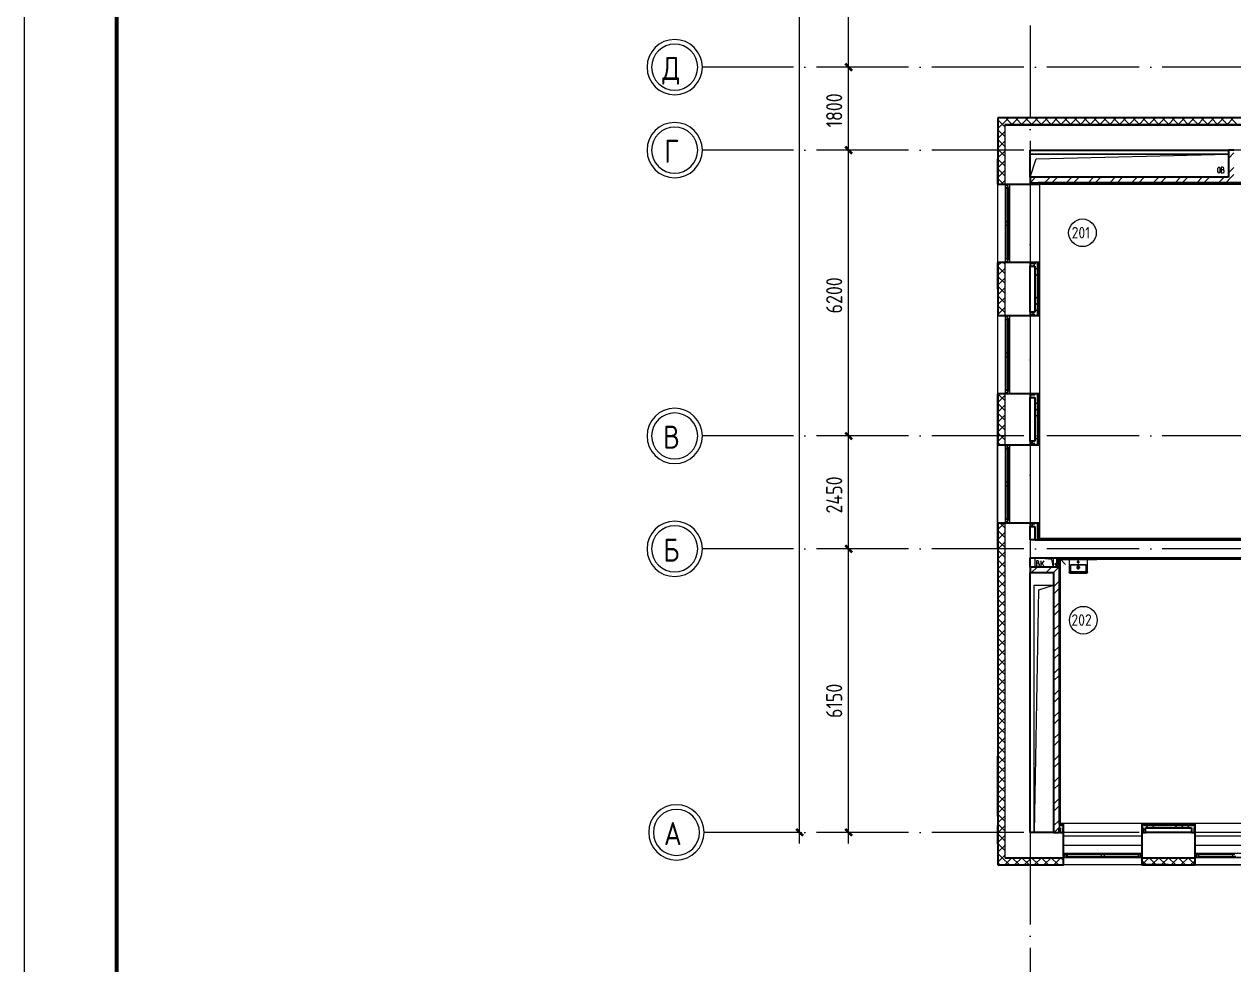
# Model space of a CAD drawing. Header units: millimetres. Extents: x -325553 to 627452, y -28539 to 738858.
# Drawn here: x 79599 to 105833, y 416407 to 436811 of the extents above; entities that cross this region are included whole.
import ezdxf

# ---------------------------------------------------------------- set-up
doc = ezdxf.new("R2010")
doc.units = ezdxf.units.MM
doc.linetypes.add('ADSK_Линия сетки', pattern=[25, 20, -2.5, 0, -2.5])
for name, color, linetype, lineweight in [('_ Окна', 7, 'Continuous', 9), ('Марки помещений', 252, 'Continuous', 20), ('Оборудование', 8, 'Continuous', 18), ('Ограждение', 252, 'Continuous', 9), ('Окна', 252, 'Continuous', 9), ('Оси', 252, 'Continuous', 9), ('ОФ_рамка', 8, 'Continuous', 60), ('Перекрытие', 252, 'Continuous', 18), ('Размеры', 7, 'Continuous', 9), ('Стены внутренние', 7, 'Continuous', 18), ('Стены наружные', 7, 'Continuous', 18), ('Стены штриховка', 7, 'Continuous', 9)]:
    doc.layers.add(name, color=color, linetype=linetype, lineweight=lineweight)
doc.layers.add('Узлы', color=7, linetype='Continuous')
doc.styles.add('GOST Common_1', font='', dxfattribs={"height": 250})
doc.styles.add('GOST Common_2', font='', dxfattribs={"width": 0.9, "height": 250})
doc.styles.add('GOST Common_3', font='', dxfattribs={"height": 3.5})
doc.styles.get('GOST Common_1').set_extended_font_data('GOST type B')
doc.styles.get('GOST Common_2').set_extended_font_data('GOST type B')
doc.styles.get('GOST Common_3').set_extended_font_data('GOST 2.304 type A')

# ---------------------------------------------------------------- blocks, each defined once
blk = doc.blocks.new('А0')
at = {"layer": 'ОФ_рамка', "color": 0, "linetype": 'Continuous', "lineweight": 5, "ltscale": 100}
blk.add_lwpolyline([(222168, -309617), (222168, -393717)], dxfattribs=at)
at = {"layer": 'ОФ_рамка', "color": 0, "linetype": 'Continuous', "ltscale": 100}
blk.add_lwpolyline([(224168, -310117), (224168, -393217)], dxfattribs=at)
blk = doc.blocks.new('2 этаж')
at = {"color": 251, "lineweight": 18, "true_color": 0x636466}
for p, q in [((104976, -3929), (100676, -3929)), ((100808, -4029), (104976, -3929)), ((100676, -4429), (100808, -4029)), ((104743, -4303), (104743, -4241)), ((104800, -4303), (104800, -4241)), ((104850, -4212), (104820, -4212)), ((104820, -4212), (104820, -4332)), ((104854, -4265), (104820, -4265)), ((104820, -4332), (104857, -4332)), ((104874, -4245), (104874, -4235)), ((104884, -4305), (104884, -4295)), ((101144, -12718), (100784, -12684)), ((100784, -12884), (100784, -12684)), ((100843, -12747), (100813, -12747)), ((100813, -12747), (100813, -12867)), ((100846, -12800), (100813, -12800)), ((100866, -12780), (100866, -12770)), ((100876, -12840), (100876, -12830)), ((100973, -12747), (100913, -12818)), ((100913, -12867), (100913, -12747)), ((100973, -12867), (100937, -12789)), ((101184, -12884), (101144, -12718)), ((100813, -12867), (100850, -12867)), ((100766, -18639), (100766, -13279)), ((100766, -13279), (101184, -13279)), ((100771, -18639), (100864, -13374)), ((100864, -13374), (101184, -13279))]:
    blk.add_line(p, q, dxfattribs=at)
for centre, radius, start, end in [((104771, -4241), 28.7, 0, 180), ((104771, -4303), 28.7, 180, 0), ((104850, -4235), 23.3, 0, 90), ((104854, -4245), 20, 270, 0), ((104854, -4295), 30, 0, 90), ((104857, -4305), 26.7, 270, 0), ((100843, -12770), 23.3, 0, 90), ((100846, -12780), 20, 270, 0), ((100846, -12830), 30, 0, 90), ((100850, -12840), 26.7, 270, 0)]:
    blk.add_arc(centre, radius, start, end, dxfattribs=at)
at = {"layer": '_ Окна', "color": 251, "true_color": 0x636466}
for p, q in [((100136, -4579), (100136, -4604)), ((100136, -4604), (100194, -4604)), ((100194, -4604), (100194, -4579)), ((100194, -6254), (100136, -6254)), ((100136, -6254), (100136, -6279)), ((100194, -6279), (100194, -6254)), ((100136, -7429), (100136, -7454)), ((100136, -7454), (100194, -7454)), ((100194, -7454), (100194, -7429)), ((100194, -9104), (100136, -9104)), ((100136, -9104), (100136, -9129)), ((100194, -9129), (100194, -9104)), ((100136, -10229), (100136, -10254)), ((100194, -10254), (100194, -10229)), ((100136, -10254), (100194, -10254)), ((100194, -11904), (100136, -11904)), ((100136, -11904), (100136, -11929)), ((100194, -11929), (100194, -11904)), ((101426, -19121), (101401, -19121)), ((101426, -19179), (101426, -19121)), ((103101, -19121), (103076, -19121)), ((103076, -19121), (103076, -19179)), ((104276, -19121), (104251, -19121)), ((104276, -19179), (104276, -19121)), ((101401, -19179), (101426, -19179)), ((103076, -19179), (103101, -19179)), ((104251, -19179), (104276, -19179))]:
    blk.add_line(p, q, dxfattribs=at)
at = {"layer": '_ Окна', "color": 251, "lineweight": 18, "true_color": 0x636466}
for p, q in [((100194, -4604), (100136, -4604)), ((100136, -4604), (100136, -4664)), ((100136, -4664), (100153, -4668)), ((100153, -4650), (100194, -4650)), ((100153, -4662), (100153, -4650)), ((100194, -4642), (100194, -4604)), ((100153, -6190), (100136, -6195)), ((100136, -6195), (100136, -6254)), ((100136, -6254), (100194, -6254)), ((100153, -6208), (100153, -6196)), ((100194, -6208), (100153, -6208)), ((100194, -6254), (100194, -6216)), ((100194, -7454), (100136, -7454)), ((100136, -7454), (100136, -7514)), ((100136, -7514), (100153, -7518)), ((100153, -7500), (100194, -7500)), ((100153, -7512), (100153, -7500)), ((100194, -7492), (100194, -7454)), ((100153, -9040), (100136, -9045)), ((100136, -9045), (100136, -9104)), ((100136, -9104), (100194, -9104)), ((100153, -9058), (100153, -9046)), ((100194, -9058), (100153, -9058)), ((100194, -9104), (100194, -9066)), ((100194, -10254), (100136, -10254)), ((100136, -10254), (100136, -10314)), ((100136, -10314), (100153, -10318)), ((100153, -10300), (100194, -10300)), ((100153, -10312), (100153, -10300)), ((100194, -10292), (100194, -10254)), ((100153, -11840), (100136, -11845)), ((100136, -11845), (100136, -11904)), ((100136, -11904), (100194, -11904)), ((100153, -11858), (100153, -11846)), ((100194, -11858), (100153, -11858)), ((100194, -11904), (100194, -11866)), ((101464, -19121), (101426, -19121)), ((101426, -19121), (101426, -19179)), ((101472, -19162), (101472, -19121)), ((103030, -19121), (103030, -19162)), ((103076, -19121), (103038, -19121)), ((103076, -19179), (103076, -19121)), ((104314, -19121), (104276, -19121)), ((104276, -19121), (104276, -19179)), ((104322, -19162), (104322, -19121)), ((101426, -19179), (101485, -19179)), ((101484, -19162), (101472, -19162)), ((101485, -19179), (101490, -19162)), ((103012, -19162), (103017, -19179)), ((103017, -19179), (103076, -19179)), ((103030, -19162), (103018, -19162)), ((104276, -19179), (104335, -19179)), ((104334, -19162), (104322, -19162)), ((104335, -19179), (104340, -19162))]:
    blk.add_line(p, q, dxfattribs=at)
at = {"layer": 'Марки помещений', "color": 251, "true_color": 0x636466}
for centre in [(101811, -5633), (101830, -14036)]:
    blk.add_circle(centre, 300, dxfattribs=at)
at = {"layer": 'Оборудование', "color": 251, "true_color": 0x636466}
for p, q in [((101231, -12812), (101214, -12812)), ((101214, -12812), (101214, -12824)), ((101214, -12824), (101231, -12824)), ((101233, -12810), (101231, -12812)), ((101231, -12812), (101231, -12824)), ((101231, -12824), (101233, -12826)), ((101249, -12808), (101233, -12808)), ((101233, -12808), (101233, -12827)), ((101233, -12827), (101249, -12827)), ((101239, -12805), (101234, -12805)), ((101234, -12805), (101234, -12813)), ((101234, -12823), (101234, -12868)), ((101239, -12813), (101239, -12805)), ((101239, -12868), (101239, -12823)), ((101285, -12684), (101249, -12684)), ((101249, -12684), (101249, -12884)), ((101286, -12883), (101286, -12685)), ((101296, -12691), (101286, -12691)), ((101296, -12712), (101297, -12712)), ((101297, -12712), (101296, -12712)), ((101297, -12876), (101297, -12692)), ((101304, -12703), (101299, -12703)), ((101304, -12684), (101445, -12826)), ((101304, -12865), (101304, -12703)), ((101306, -12788), (101304, -12788)), ((101306, -12792), (101306, -12788)), ((101306, -12792), (101306, -12852)), ((101306, -12856), (101306, -12852)), ((101234, -12868), (101239, -12868)), ((101249, -12884), (101285, -12884)), ((101286, -12877), (101296, -12877)), ((101297, -12856), (101296, -12856)), ((101297, -12856), (101296, -12856)), ((101299, -12865), (101304, -12865)), ((101304, -12856), (101306, -12856))]:
    blk.add_line(p, q, dxfattribs=at)
for points, knots in [([(101286, -12685), (101286, -12685), (101286, -12685), (101286, -12685), (101286, -12685), (101286, -12684), (101286, -12684), (101286, -12684), (101285, -12684), (101285, -12684)], [-1, -1, -1, -1, -0.833333, -0.75, -0.583333, -0.458333, -0.333333, -0.166667, 0, 0, 0, 0]), ([(101297, -12692), (101297, -12692), (101297, -12692), (101297, -12692), (101297, -12692), (101297, -12692), (101297, -12691), (101297, -12691), (101296, -12691), (101296, -12691), (101296, -12691)], [-1, -1, -1, -1, -0.833333, -0.75, -0.666667, -0.583333, -0.458333, -0.333333, -0.166667, 0, 0, 0, 0]), ([(101299, -12703), (101298, -12703), (101298, -12703), (101298, -12703), (101298, -12703), (101298, -12703), (101297, -12703), (101297, -12703), (101297, -12702), (101297, -12702), (101297, -12702), (101297, -12702), (101297, -12702)], [-1, -1, -1, -1, -0.833333, -0.75, -0.666667, -0.583333, -0.5, -0.416667, -0.333333, -0.25, -0.166667, 0, 0, 0, 0]), ([(101285, -12884), (101285, -12884), (101286, -12884), (101286, -12884), (101286, -12884), (101286, -12884), (101286, -12884), (101286, -12884), (101286, -12883), (101286, -12883)], [0, 0, 0, 0, 0.166667, 0.333333, 0.458333, 0.583333, 0.708333, 0.833333, 1, 1, 1, 1]), ([(101296, -12877), (101296, -12877), (101296, -12877), (101297, -12877), (101297, -12877), (101297, -12877), (101297, -12877), (101297, -12877), (101297, -12877), (101297, -12876), (101297, -12876)], [0, 0, 0, 0, 0.166667, 0.333333, 0.458333, 0.583333, 0.666667, 0.75, 0.833333, 1, 1, 1, 1]), ([(101297, -12867), (101297, -12867), (101297, -12866), (101297, -12866), (101297, -12866), (101297, -12866), (101297, -12866), (101298, -12866), (101298, -12865), (101298, -12865), (101298, -12865), (101298, -12865), (101299, -12865)], [0, 0, 0, 0, 0.166667, 0.25, 0.333333, 0.416667, 0.5, 0.583333, 0.666667, 0.75, 0.833333, 1, 1, 1, 1])]:
    blk.add_open_spline(points, degree=3, knots=knots, dxfattribs=at)
at = {"layer": 'Ограждение', "color": 251, "true_color": 0x636466}
for p, q in [((100226, -4579), (100226, -6279)), ((100676, -4579), (100676, -6279)), ((100861, -4579), (100876, -4579)), ((100876, -4569), (100876, -12274)), ((100876, -4574), (106601, -4574)), ((100876, -4579), (100876, -6279)), ((100876, -6279), (100861, -6279)), ((100226, -7429), (100226, -9129)), ((100676, -7429), (100676, -9129)), ((100861, -7429), (100876, -7429)), ((100876, -7429), (100876, -9129)), ((100876, -9129), (100861, -9129)), ((100226, -10229), (100226, -11929)), ((100676, -10229), (100676, -11929)), ((100861, -10229), (100876, -10229)), ((100876, -10229), (100876, -11929)), ((100876, -11929), (100861, -11929)), ((106606, -12269), (100876, -12269)), ((102119, -12709), (107516, -12709)), ((101324, -12987), (101329, -12987)), ((101329, -18454), (101329, -12987)), ((101319, -18539), (101319, -18624)), ((101401, -18454), (101401, -18439)), ((101401, -18439), (103101, -18439)), ((103101, -18439), (103101, -18454)), ((104251, -18454), (104251, -18439)), ((104251, -18439), (105951, -18439)), ((101401, -18714), (103101, -18714)), ((104251, -18714), (105951, -18714)), ((101401, -18914), (103101, -18914)), ((101401, -19089), (103101, -19089)), ((104251, -18914), (105951, -18914)), ((104251, -19089), (105951, -19089))]:
    blk.add_line(p, q, dxfattribs=at)
at = {"layer": 'Окна', "color": 251, "true_color": 0x636466}
for p, q in [((100136, -4664), (100136, -6195)), ((100153, -5394), (100153, -4662)), ((100153, -4662), (100194, -4662)), ((100194, -5414), (100194, -4642)), ((100194, -4642), (100211, -4642)), ((100211, -4642), (100211, -5414)), ((100153, -5464), (100153, -5394)), ((100194, -5394), (100153, -5394)), ((100153, -6196), (100153, -5464)), ((100153, -5464), (100194, -5464)), ((100194, -5444), (100194, -5414)), ((100211, -5414), (100194, -5414)), ((100194, -6216), (100194, -5444)), ((100194, -5444), (100211, -5444)), ((100211, -5414), (100211, -5444)), ((100211, -5444), (100211, -6216)), ((100194, -6196), (100153, -6196)), ((100211, -6216), (100194, -6216)), ((100136, -7514), (100136, -9045)), ((100153, -8244), (100153, -7512)), ((100153, -7512), (100194, -7512)), ((100194, -8264), (100194, -7492)), ((100194, -7492), (100211, -7492)), ((100211, -7492), (100211, -8264)), ((100153, -8314), (100153, -8244)), ((100194, -8244), (100153, -8244)), ((100153, -9046), (100153, -8314)), ((100153, -8314), (100194, -8314)), ((100194, -8294), (100194, -8264)), ((100211, -8264), (100194, -8264)), ((100194, -9066), (100194, -8294)), ((100194, -8294), (100211, -8294)), ((100211, -8264), (100211, -8294)), ((100211, -8294), (100211, -9066)), ((100194, -9046), (100153, -9046)), ((100211, -9066), (100194, -9066)), ((100136, -10314), (100136, -11845)), ((100153, -11044), (100153, -10312)), ((100153, -10312), (100194, -10312)), ((100194, -11064), (100194, -10292)), ((100194, -10292), (100211, -10292)), ((100211, -10292), (100211, -11064)), ((100153, -11114), (100153, -11044)), ((100194, -11044), (100153, -11044)), ((100153, -11846), (100153, -11114)), ((100153, -11114), (100194, -11114)), ((100194, -11094), (100194, -11064)), ((100211, -11064), (100194, -11064)), ((100194, -11866), (100194, -11094)), ((100194, -11094), (100211, -11094)), ((100211, -11064), (100211, -11094)), ((100211, -11094), (100211, -11866)), ((100194, -11846), (100153, -11846)), ((100211, -11866), (100194, -11866)), ((101464, -19104), (102236, -19104)), ((101464, -19121), (101464, -19104)), ((102236, -19121), (101464, -19121)), ((101484, -19162), (101484, -19121)), ((102216, -19121), (102216, -19162)), ((102236, -19104), (102266, -19104)), ((102236, -19104), (102236, -19121)), ((102266, -19121), (102236, -19121)), ((102266, -19104), (103038, -19104)), ((102266, -19121), (102266, -19104)), ((103038, -19121), (102266, -19121)), ((102286, -19162), (102286, -19121)), ((103018, -19121), (103018, -19162)), ((103038, -19104), (103038, -19121)), ((104314, -19104), (105086, -19104)), ((104314, -19121), (104314, -19104)), ((105086, -19121), (104314, -19121)), ((104334, -19162), (104334, -19121)), ((105066, -19121), (105066, -19162)), ((105086, -19104), (105116, -19104)), ((105086, -19104), (105086, -19121)), ((105116, -19121), (105086, -19121)), ((102216, -19162), (101484, -19162)), ((101485, -19179), (103017, -19179)), ((102286, -19162), (102216, -19162)), ((103018, -19162), (102286, -19162)), ((105066, -19162), (104334, -19162)), ((104335, -19179), (105867, -19179)), ((105136, -19162), (105066, -19162))]:
    blk.add_line(p, q, dxfattribs=at)
at = {"layer": 'Оси', "color": 251, "linetype": 'ADSK_Линия сетки', "ltscale": 100, "true_color": 0x636466}
for p, q in [((100676, -1139), (100676, -32265)), ((170543, -2039), (93566, -2039)), ((170543, -3839), (93566, -3839)), ((170543, -10039), (93566, -10039)), ((170543, -12489), (93566, -12489)), ((170543, -18639), (93604, -18639))]:
    blk.add_line(p, q, dxfattribs=at)
at = {"layer": 'Оси', "color": 251, "lineweight": 20, "true_color": 0x636466}
for centre, radius, start, end in [((92966, -2039), 600, 90, 270), ((92966, -2039), 500, 90, 270), ((92966, -2039), 600, 270, 90), ((92966, -2039), 500, 270, 90), ((92966, -3839), 600, 90, 270), ((92966, -3839), 500, 90, 270), ((92966, -3839), 600, 270, 90), ((92966, -3839), 500, 270, 90), ((92966, -10039), 600, 90, 270), ((92966, -10039), 600, 270, 90), ((92966, -10039), 500, 90, 270), ((92966, -10039), 500, 270, 90), ((92966, -12489), 600, 90, 270), ((92966, -12489), 500, 90, 270), ((92966, -12489), 600, 270, 90), ((92966, -12489), 500, 270, 90), ((93004, -18639), 600, 90, 270), ((93004, -18639), 600, 270, 90), ((93004, -18639), 500, 90, 270), ((93004, -18639), 500, 270, 90)]:
    blk.add_arc(centre, radius, start, end, dxfattribs=at)
at = {"layer": 'Перекрытие', "color": 251, "ltscale": 100, "true_color": 0x636466}
for p, q in [((100676, -3929), (104976, -3929)), ((100784, -12884), (100784, -12684)), ((100766, -18639), (100766, -13279)), ((100766, -13279), (101184, -13279))]:
    blk.add_line(p, q, dxfattribs=at)
at = {"layer": 'Размеры', "color": 251, "lineweight": 20, "true_color": 0x636466}
for p, q in [((95676, -18880), (95676, 28511)), ((96739, -2039), (96739, 731)), ((96739, -2039), (96589, -2039)), ((96739, -2039), (96589, -2039)), ((96739, -3839), (96739, -2039)), ((96739, -2039), (96789, -2039)), ((96739, -2039), (96789, -2039)), ((96739, -3839), (96589, -3839)), ((96739, -3839), (96589, -3839)), ((96739, -10039), (96739, -3839)), ((96739, -3839), (96789, -3839)), ((96739, -3839), (96789, -3839)), ((96739, -10039), (96589, -10039)), ((96739, -10039), (96589, -10039)), ((96739, -12489), (96739, -10039)), ((96739, -10039), (96789, -10039)), ((96739, -10039), (96789, -10039)), ((96739, -12489), (96589, -12489)), ((96739, -12489), (96589, -12489)), ((96739, -18880), (96739, -12489)), ((96739, -12489), (96789, -12489)), ((96739, -12489), (96789, -12489)), ((95676, -18639), (95526, -18639)), ((95676, -18639), (95726, -18639)), ((96739, -18639), (96589, -18639)), ((96739, -18639), (96789, -18639))]:
    blk.add_line(p, q, dxfattribs=at)
at = {"layer": 'Размеры', "color": 251, "lineweight": 40, "true_color": 0x636466}
for p, q in [((96739, -2039), (96668, -1969)), ((96739, -2039), (96668, -1969)), ((96739, -2039), (96810, -2110)), ((96739, -2039), (96810, -2110)), ((96739, -3839), (96668, -3769)), ((96739, -3839), (96668, -3769)), ((96739, -3839), (96810, -3910)), ((96739, -3839), (96810, -3910)), ((96739, -10039), (96668, -9969)), ((96739, -10039), (96668, -9969)), ((96739, -10039), (96810, -10110)), ((96739, -10039), (96810, -10110)), ((96739, -12489), (96668, -12419)), ((96739, -12489), (96668, -12419)), ((96739, -12489), (96810, -12560)), ((96739, -12489), (96810, -12560)), ((95676, -18639), (95606, -18569)), ((96739, -18639), (96668, -18569)), ((95676, -18639), (95747, -18710)), ((96739, -18639), (96810, -18710))]:
    blk.add_line(p, q, dxfattribs=at)
at = {"layer": 'Стены внутренние', "color": 251, "lineweight": 30, "true_color": 0x636466}
for p, q in [((99974, -3137), (99974, -4579)), ((107351, -3137), (99974, -3137)), ((107351, -3289), (100126, -3289)), ((100126, -3289), (107351, -3289)), ((100676, -4429), (100676, -3839)), ((100676, -3839), (104976, -3839)), ((99974, -4579), (100676, -4579)), ((100676, -6279), (99974, -6279)), ((99974, -6279), (99974, -7429)), ((100676, -7354), (100676, -6354)), ((99974, -7429), (100676, -7429)), ((100676, -9129), (99974, -9129)), ((99974, -9129), (99974, -10229)), ((100676, -10154), (100676, -9204)), ((99974, -10229), (100676, -10229)), ((100676, -11929), (99974, -11929)), ((99974, -11929), (99974, -19341)), ((100676, -12294), (100676, -12004)), ((100776, -12294), (100676, -12294)), ((100851, -12294), (100851, -12294)), ((100676, -12884), (100676, -12684)), ((100676, -12684), (101249, -12684)), ((101286, -12684), (101304, -12684)), ((101319, -12684), (102119, -12684)), ((100676, -18639), (100676, -13004)), ((101184, -18639), (100676, -18639)), ((101326, -18639), (101304, -18639)), ((101401, -19341), (101401, -18639)), ((103101, -18639), (103101, -19341)), ((104176, -18639), (103176, -18639)), ((104251, -19341), (104251, -18639)), ((99974, -19341), (101401, -19341)), ((100126, -19189), (101401, -19189)), ((103101, -19189), (104251, -19189)), ((103101, -19341), (104251, -19341))]:
    blk.add_line(p, q, dxfattribs=at)
at = {"layer": 'Стены внутренние', "color": 251, "linetype": 'Continuous', "lineweight": 9, "true_color": 0x636466}
for p, q in [((99976, -3161), (99998, -3139)), ((100126, -3223), (100210, -3139)), ((100294, -3289), (100144, -3139)), ((100272, -3289), (100422, -3139)), ((100506, -3289), (100356, -3139)), ((100444, -3139), (100443, -3137)), ((100484, -3289), (100634, -3139)), ((100718, -3289), (100568, -3139)), ((100697, -3289), (100847, -3139)), ((100930, -3289), (100780, -3139)), ((100909, -3289), (101059, -3139)), ((101142, -3289), (100992, -3139)), ((101121, -3289), (101271, -3139)), ((101354, -3289), (101204, -3139)), ((101333, -3289), (101483, -3139)), ((101566, -3289), (101416, -3139)), ((101545, -3289), (101695, -3139)), ((101779, -3289), (101629, -3139)), ((101757, -3289), (101907, -3139)), ((101769, -3137), (101768, -3139)), ((101991, -3289), (101841, -3139)), ((101852, -3139), (101851, -3137)), ((101969, -3289), (102119, -3139)), ((102203, -3289), (102053, -3139)), ((102181, -3289), (102331, -3139)), ((102415, -3289), (102265, -3139)), ((102394, -3289), (102544, -3139)), ((102439, -3139), (102438, -3137)), ((102627, -3289), (102477, -3139)), ((102590, -3137), (102589, -3139)), ((102606, -3289), (102756, -3139)), ((102839, -3289), (102689, -3139)), ((102818, -3289), (102968, -3139)), ((102825, -3137), (102824, -3139)), ((103051, -3289), (102901, -3139)), ((103030, -3289), (103180, -3139)), ((103264, -3289), (103114, -3139)), ((103242, -3289), (103392, -3139)), ((103476, -3289), (103326, -3139)), ((103454, -3289), (103604, -3139)), ((103688, -3289), (103538, -3139)), ((103646, -3138), (103645, -3139)), ((103666, -3289), (103816, -3139)), ((103900, -3289), (103750, -3139)), ((103879, -3289), (104029, -3139)), ((104112, -3289), (103962, -3139)), ((104091, -3289), (104241, -3139)), ((104324, -3289), (104174, -3139)), ((104303, -3289), (104453, -3139)), ((104316, -3139), (104315, -3137)), ((104536, -3289), (104386, -3139)), ((104515, -3289), (104665, -3139)), ((104748, -3289), (104598, -3139)), ((104727, -3289), (104877, -3139)), ((104961, -3289), (104811, -3139)), ((104939, -3289), (105089, -3139)), ((105173, -3289), (105023, -3139)), ((100126, -3334), (99976, -3184)), ((99976, -3373), (100126, -3223)), ((99976, -3378), (99976, -3378)), ((100126, -3546), (99976, -3396)), ((99976, -3585), (100126, -3436)), ((100126, -3758), (99976, -3608)), ((99976, -3797), (100126, -3648)), ((100126, -3970), (99976, -3820)), ((99976, -4009), (100126, -3860)), ((99976, -3988), (99976, -3988)), ((100126, -4182), (99976, -4033)), ((99976, -4222), (100126, -4072)), ((99976, -4191), (99976, -4191)), ((100126, -4394), (99976, -4245)), ((99977, -4434), (100126, -4284)), ((100099, -4579), (99977, -4457)), ((99976, -4563), (99974, -4560)), ((99976, -4496), (99976, -4496)), ((99985, -4579), (99984, -4577)), ((100045, -4577), (100126, -4496)), ((99976, -6343), (100038, -6281)), ((100126, -6304), (100102, -6279)), ((100126, -6516), (99976, -6366)), ((99976, -6555), (100126, -6405)), ((99976, -6426), (99976, -6426)), ((100126, -6728), (99976, -6578)), ((99976, -6767), (100126, -6618)), ((99976, -6731), (99976, -6731)), ((100126, -6940), (99976, -6790)), ((99976, -6979), (100126, -6830)), ((100126, -7152), (99976, -7002)), ((99976, -7191), (100126, -7042)), ((100126, -7364), (99976, -7215)), ((99976, -7340), (99976, -7340)), ((99977, -7403), (100126, -7254)), ((99977, -7427), (99977, -7427)), ((99976, -9313), (100126, -9163)), ((100126, -9273), (99984, -9131)), ((100126, -9486), (99976, -9336)), ((99976, -9525), (100126, -9375)), ((100126, -9698), (99976, -9548)), ((99976, -9576), (99976, -9576)), ((99976, -9737), (100126, -9587)), ((100126, -9910), (99976, -9760)), ((99976, -9779), (99976, -9779)), ((99976, -9949), (100126, -9800)), ((100126, -10122), (99976, -9972)), ((99976, -10084), (99976, -10084)), ((99977, -10161), (100126, -10012)), ((100019, -10227), (99977, -10185)), ((100121, -10229), (100126, -10224)), ((99976, -12071), (100118, -11929)), ((99976, -12014), (99977, -12014)), ((100007, -11931), (100006, -11931)), ((100126, -12031), (100026, -11931)), ((100126, -12243), (99976, -12093)), ((99976, -12283), (100126, -12133)), ((100126, -12455), (99976, -12305)), ((99976, -12319), (99977, -12319)), ((99976, -12495), (100126, -12345)), ((100126, -12668), (99976, -12518)), ((99976, -12707), (100126, -12557)), ((99976, -12691), (99974, -12688)), ((100126, -12880), (99976, -12730)), ((99976, -12919), (100126, -12769)), ((99976, -12895), (99974, -12891)), ((99976, -12928), (99976, -12928)), ((100126, -13092), (99976, -12942)), ((99976, -13131), (100126, -12981)), ((99976, -13354), (99974, -13359)), ((99976, -13132), (99976, -13132)), ((100126, -13304), (99976, -13154)), ((99976, -13344), (100126, -13194)), ((100126, -13516), (99976, -13366)), ((99976, -13556), (100126, -13406)), ((99976, -13436), (99976, -13436)), ((100126, -13728), (99976, -13578)), ((99976, -13768), (100126, -13618)), ((100126, -13940), (99976, -13790)), ((99976, -13980), (100126, -13830)), ((100126, -14152), (99976, -14002)), ((99976, -14192), (100126, -14042)), ((99976, -14046), (99976, -14046)), ((100126, -14365), (99976, -14215)), ((99976, -14249), (99976, -14249)), ((99976, -14404), (100126, -14254)), ((100126, -14577), (99976, -14427)), ((99976, -14616), (100126, -14466)), ((99976, -14554), (99976, -14554)), ((100126, -14789), (99976, -14639)), ((99976, -14829), (100126, -14679)), ((99976, -14777), (99974, -14781)), ((100126, -15001), (99976, -14851)), ((99976, -15041), (100126, -14891)), ((99976, -15130), (99974, -15126)), ((100126, -15213), (99976, -15063)), ((99976, -15253), (100126, -15103)), ((99976, -15164), (99976, -15164)), ((100126, -15425), (99976, -15275)), ((99976, -15465), (100126, -15315)), ((99976, -15367), (99976, -15367)), ((100126, -15637), (99976, -15487)), ((99976, -15677), (100126, -15527)), ((99976, -15672), (99976, -15672)), ((100126, -15849), (99976, -15699)), ((99976, -15889), (100126, -15739)), ((100126, -16062), (99976, -15912)), ((99976, -16101), (100126, -15951)), ((100126, -16274), (99976, -16124)), ((99976, -16313), (100126, -16163)), ((99976, -16281), (99976, -16281)), ((100126, -16486), (99976, -16336)), ((99976, -16526), (100126, -16376)), ((99976, -16484), (99976, -16484)), ((100126, -16698), (99976, -16548)), ((99976, -16738), (100126, -16588)), ((100126, -16910), (99976, -16760)), ((99976, -16789), (99976, -16789)), ((99976, -16950), (100126, -16800)), ((100126, -17122), (99976, -16972)), ((99976, -17012), (99976, -17013)), ((99976, -17162), (100126, -17012)), ((100126, -17334), (99976, -17184)), ((99976, -17374), (100126, -17224)), ((99976, -17365), (99974, -17361)), ((100126, -17547), (99976, -17397)), ((99976, -17399), (99976, -17399)), ((99976, -17586), (100126, -17436)), ((99976, -17602), (99976, -17602)), ((100126, -17759), (99976, -17609)), ((99976, -17798), (100126, -17648)), ((100126, -17971), (99976, -17821)), ((99976, -18011), (100126, -17861)), ((99976, -17907), (99976, -17907)), ((100126, -18183), (99976, -18033)), ((99976, -18223), (100126, -18073)), ((100126, -18395), (99976, -18245)), ((99976, -18435), (100126, -18285)), ((100126, -18607), (99976, -18457)), ((99976, -18647), (100126, -18497)), ((99976, -18516), (99976, -18516)), ((100126, -18819), (99976, -18669)), ((99976, -18859), (100126, -18709)), ((99976, -18720), (99976, -18720)), ((100126, -19031), (99976, -18881)), ((99976, -19071), (100126, -18921)), ((99976, -19024), (99976, -19024)), ((100072, -19189), (99976, -19094)), ((100070, -19189), (100126, -19133)), ((99976, -19283), (100070, -19189)), ((100010, -19339), (99976, -19306)), ((100222, -19339), (100072, -19189)), ((100132, -19339), (100282, -19189)), ((100179, -19341), (100178, -19340)), ((100434, -19339), (100284, -19189)), ((100344, -19339), (100494, -19189)), ((100646, -19339), (100496, -19189)), ((100556, -19339), (100706, -19189)), ((100858, -19339), (100708, -19189)), ((100769, -19339), (100919, -19189)), ((101070, -19339), (100920, -19189)), ((100981, -19339), (101131, -19189)), ((101282, -19339), (101132, -19189)), ((101193, -19339), (101343, -19189)), ((101214, -19339), (101213, -19341)), ((101401, -19246), (101344, -19189)), ((103191, -19339), (103101, -19249)), ((103103, -19338), (103252, -19189)), ((103404, -19339), (103254, -19189)), ((103314, -19339), (103464, -19189)), ((103616, -19339), (103466, -19189)), ((103526, -19339), (103676, -19189)), ((103828, -19339), (103678, -19189)), ((103698, -19341), (103697, -19339)), ((103738, -19339), (103888, -19189)), ((104040, -19339), (103890, -19189)), ((103951, -19339), (104101, -19189)), ((104029, -19339), (104028, -19341)), ((104050, -19341), (104049, -19339)), ((104249, -19336), (104102, -19189)), ((104163, -19339), (104251, -19251)), ((104249, -19329), (104251, -19329))]:
    blk.add_line(p, q, dxfattribs=at)
at = {"layer": 'Стены внутренние', "color": 251, "true_color": 0x636466}
for p, q in [((100126, -3289), (100126, -4579)), ((99974, -6279), (99974, -4579)), ((100126, -6279), (100126, -7429)), ((99974, -9129), (99974, -7429)), ((100126, -9129), (100126, -10229)), ((99974, -11929), (99974, -10229)), ((100126, -11929), (100126, -19189)), ((101304, -12684), (101319, -12684)), ((103101, -19189), (101401, -19189)), ((103101, -19341), (101401, -19341)), ((105951, -19189), (104251, -19189)), ((105951, -19341), (104251, -19341))]:
    blk.add_line(p, q, dxfattribs=at)
at = {"layer": 'Стены наружные', "color": 251, "linetype": 'Continuous', "lineweight": 9, "true_color": 0x636466}
for p, q in [((104976, -3862), (104999, -3839)), ((104976, -4019), (105096, -3899)), ((100676, -4548), (100795, -4429)), ((100989, -4549), (101109, -4429)), ((101146, -4549), (101266, -4429)), ((101460, -4549), (101580, -4429)), ((101617, -4549), (101737, -4429)), ((101932, -4549), (102052, -4429)), ((102089, -4549), (102209, -4429)), ((102403, -4549), (102523, -4429)), ((102560, -4549), (102680, -4429)), ((102875, -4549), (102995, -4429)), ((103032, -4549), (103152, -4429)), ((103346, -4549), (103466, -4429)), ((103503, -4549), (103623, -4429)), ((103818, -4549), (103938, -4429)), ((103975, -4549), (104095, -4429)), ((104289, -4549), (104409, -4429)), ((104446, -4549), (104566, -4429)), ((104761, -4549), (104881, -4429)), ((104918, -4549), (105038, -4429)), ((104976, -4334), (105096, -4214)), ((105038, -4429), (105096, -4371)), ((100679, -4579), (100692, -4567)), ((100692, -4567), (100704, -4554)), ((100901, -4569), (100906, -4564)), ((100972, -4569), (100977, -4564)), ((101043, -4569), (101048, -4564)), ((101114, -4569), (101119, -4564)), ((101119, -4564), (101134, -4549)), ((101184, -4569), (101189, -4564)), ((101255, -4569), (101260, -4564)), ((101326, -4569), (101331, -4564)), ((101396, -4569), (101401, -4564)), ((101467, -4569), (101472, -4564)), ((101538, -4569), (101543, -4564)), ((101543, -4564), (101558, -4549)), ((101609, -4569), (101614, -4564)), ((101679, -4569), (101684, -4564)), ((101750, -4569), (101755, -4564)), ((101821, -4569), (101826, -4564)), ((101891, -4569), (101896, -4564)), ((101962, -4569), (101967, -4564)), ((101967, -4564), (101982, -4549)), ((102033, -4569), (102038, -4564)), ((102104, -4569), (102109, -4564)), ((102174, -4569), (102179, -4564)), ((102245, -4569), (102250, -4564)), ((102316, -4569), (102321, -4564)), ((102386, -4569), (102391, -4564)), ((102391, -4564), (102406, -4549)), ((102457, -4569), (102462, -4564)), ((102528, -4569), (102533, -4564)), ((102599, -4569), (102604, -4564)), ((102669, -4569), (102674, -4564)), ((102740, -4569), (102745, -4564)), ((102811, -4569), (102816, -4564)), ((102816, -4564), (102831, -4549)), ((102881, -4569), (102886, -4564)), ((102952, -4569), (102957, -4564)), ((103023, -4569), (103028, -4564)), ((103094, -4569), (103099, -4564)), ((103164, -4569), (103169, -4564)), ((103235, -4569), (103240, -4564)), ((103240, -4564), (103255, -4549)), ((103306, -4569), (103311, -4564)), ((103376, -4569), (103381, -4564)), ((103447, -4569), (103452, -4564)), ((103518, -4569), (103523, -4564)), ((103588, -4569), (103593, -4564)), ((103659, -4569), (103664, -4564)), ((103664, -4564), (103679, -4549)), ((103730, -4569), (103735, -4564)), ((103801, -4569), (103806, -4564)), ((103871, -4569), (103876, -4564)), ((103942, -4569), (103947, -4564)), ((104013, -4569), (104018, -4564)), ((104083, -4569), (104088, -4564)), ((104088, -4564), (104103, -4549)), ((104154, -4569), (104159, -4564)), ((104225, -4569), (104230, -4564)), ((104296, -4569), (104301, -4564)), ((104366, -4569), (104371, -4564)), ((104437, -4569), (104442, -4564)), ((104508, -4569), (104513, -4564)), ((104513, -4564), (104528, -4549)), ((104578, -4569), (104583, -4564)), ((104649, -4569), (104654, -4564)), ((104720, -4569), (104725, -4564)), ((104791, -4569), (104796, -4564)), ((104861, -4569), (104866, -4564)), ((104932, -4569), (104937, -4564)), ((104937, -4564), (104952, -4549)), ((105003, -4569), (105008, -4564)), ((105073, -4569), (105078, -4564)), ((100676, -6280), (100676, -6279)), ((100776, -6311), (100808, -6279)), ((100733, -6354), (100776, -6311)), ((100776, -6446), (100826, -6396)), ((100776, -6581), (100826, -6531)), ((100826, -6342), (100839, -6329)), ((100826, -6554), (100839, -6541)), ((100839, -6329), (100851, -6317)), ((100839, -6541), (100851, -6529)), ((100851, -6529), (100856, -6524)), ((100856, -6312), (100861, -6307)), ((100856, -6382), (100861, -6377)), ((100856, -6453), (100861, -6448)), ((100856, -6524), (100861, -6519)), ((100826, -6766), (100839, -6754)), ((100839, -6754), (100851, -6741)), ((100856, -6595), (100861, -6590)), ((100856, -6665), (100861, -6660)), ((100856, -6736), (100861, -6731)), ((100856, -6807), (100861, -6802)), ((100776, -7074), (100826, -7024)), ((100826, -6978), (100839, -6966)), ((100839, -6966), (100851, -6953)), ((100851, -6953), (100856, -6948)), ((100856, -6877), (100861, -6872)), ((100856, -6948), (100861, -6943)), ((100856, -7019), (100861, -7014)), ((100776, -7209), (100826, -7159)), ((100776, -7344), (100826, -7294)), ((100826, -7190), (100839, -7178)), ((100839, -7178), (100851, -7165)), ((100856, -7090), (100861, -7085)), ((100856, -7160), (100861, -7155)), ((100856, -7231), (100861, -7226)), ((100856, -7302), (100861, -7297)), ((100716, -7404), (100766, -7354)), ((100826, -7402), (100839, -7390)), ((100839, -7390), (100851, -7377)), ((100851, -7377), (100856, -7372)), ((100856, -7372), (100861, -7367)), ((100771, -9154), (100776, -9150)), ((100856, -9140), (100861, -9135)), ((100776, -9364), (100826, -9314)), ((100826, -9312), (100839, -9299)), ((100839, -9299), (100851, -9287)), ((100856, -9211), (100861, -9206)), ((100856, -9282), (100861, -9277)), ((100856, -9352), (100861, -9347)), ((100856, -9423), (100861, -9418)), ((100776, -9499), (100826, -9449)), ((100776, -9634), (100826, -9584)), ((100826, -9524), (100839, -9511)), ((100839, -9511), (100851, -9499)), ((100851, -9499), (100856, -9494)), ((100856, -9494), (100861, -9489)), ((100856, -9564), (100861, -9559)), ((100856, -9635), (100861, -9630)), ((100856, -9706), (100861, -9701)), ((100826, -9736), (100839, -9723)), ((100826, -9948), (100839, -9936)), ((100839, -9723), (100851, -9711)), ((100839, -9936), (100851, -9923)), ((100851, -9923), (100856, -9918)), ((100856, -9777), (100861, -9772)), ((100856, -9847), (100861, -9842)), ((100856, -9918), (100861, -9913)), ((100699, -10204), (100749, -10154)), ((100757, -10229), (100769, -10217)), ((100769, -10217), (100776, -10210)), ((100776, -10128), (100826, -10078)), ((100809, -10229), (100826, -10212)), ((100826, -10160), (100839, -10148)), ((100839, -10148), (100851, -10135)), ((100856, -9989), (100861, -9984)), ((100856, -10059), (100861, -10054)), ((100856, -10130), (100861, -10125)), ((100856, -10201), (100861, -10196)), ((100696, -12004), (100746, -11954)), ((100729, -11954), (100741, -11942)), ((100741, -11942), (100754, -11929)), ((100826, -12069), (100839, -12057)), ((100839, -12057), (100851, -12044)), ((100851, -12044), (100856, -12039)), ((100856, -11969), (100861, -11964)), ((100856, -12039), (100861, -12034)), ((100826, -12281), (100839, -12269)), ((100839, -12269), (100851, -12256)), ((100856, -12110), (100861, -12105)), ((100856, -12181), (100861, -12176)), ((100856, -12251), (100861, -12246)), ((100899, -12279), (100904, -12274)), ((100970, -12279), (100975, -12274)), ((101012, -12294), (101012, -12279)), ((101040, -12279), (101045, -12274)), ((101111, -12279), (101116, -12274)), ((101182, -12279), (101187, -12274)), ((101253, -12279), (101258, -12274)), ((101323, -12279), (101328, -12274)), ((101394, -12279), (101399, -12274)), ((101465, -12279), (101470, -12274)), ((101535, -12279), (101540, -12274)), ((101606, -12279), (101611, -12274)), ((101612, -12294), (101612, -12279)), ((101677, -12279), (101682, -12274)), ((101747, -12279), (101752, -12274)), ((101818, -12279), (101823, -12274)), ((101889, -12279), (101894, -12274)), ((101960, -12279), (101965, -12274)), ((102030, -12279), (102035, -12274)), ((102101, -12279), (102106, -12274)), ((102172, -12279), (102177, -12274)), ((102212, -12294), (102212, -12279)), ((102242, -12279), (102247, -12274)), ((102313, -12279), (102318, -12274)), ((102384, -12279), (102389, -12274)), ((102455, -12279), (102460, -12274)), ((102525, -12279), (102530, -12274)), ((102596, -12279), (102601, -12274)), ((102667, -12279), (102672, -12274)), ((102737, -12279), (102742, -12274)), ((102808, -12279), (102813, -12274)), ((102812, -12294), (102812, -12279)), ((102879, -12279), (102884, -12274)), ((102950, -12279), (102955, -12274)), ((103020, -12279), (103025, -12274)), ((103091, -12279), (103096, -12274)), ((103162, -12279), (103167, -12274)), ((103232, -12279), (103237, -12274)), ((103303, -12279), (103308, -12274)), ((103374, -12279), (103379, -12274)), ((103412, -12294), (103412, -12279)), ((103445, -12279), (103450, -12274)), ((103515, -12279), (103520, -12274)), ((103586, -12279), (103591, -12274)), ((103657, -12279), (103662, -12274)), ((103727, -12279), (103732, -12274)), ((103798, -12279), (103803, -12274)), ((103869, -12279), (103874, -12274)), ((103940, -12279), (103945, -12274)), ((104010, -12279), (104015, -12274)), ((104012, -12294), (104012, -12279)), ((104081, -12279), (104086, -12274)), ((104152, -12279), (104157, -12274)), ((104222, -12279), (104227, -12274)), ((104293, -12279), (104298, -12274)), ((104364, -12279), (104369, -12274)), ((104434, -12279), (104439, -12274)), ((104505, -12279), (104510, -12274)), ((104576, -12279), (104581, -12274)), ((104612, -12294), (104612, -12279)), ((104647, -12279), (104652, -12274)), ((104717, -12279), (104722, -12274)), ((104788, -12279), (104793, -12274)), ((104859, -12279), (104864, -12274)), ((104929, -12279), (104934, -12274)), ((105000, -12279), (105005, -12274)), ((105071, -12279), (105076, -12274)), ((101304, -12864), (101319, -12849)), ((101319, -12708), (101322, -12704)), ((101319, -12778), (101324, -12773)), ((101319, -12849), (101324, -12844)), ((101454, -12714), (101484, -12684)), ((101878, -12714), (101908, -12684)), ((102171, -12704), (102176, -12699)), ((102242, -12704), (102247, -12699)), ((102312, -12704), (102317, -12699)), ((102317, -12699), (102332, -12684)), ((102383, -12704), (102388, -12699)), ((102454, -12704), (102459, -12699)), ((102525, -12704), (102530, -12699)), ((102595, -12704), (102600, -12699)), ((102666, -12704), (102671, -12699)), ((102737, -12704), (102742, -12699)), ((102742, -12699), (102757, -12684)), ((102807, -12704), (102812, -12699)), ((102878, -12704), (102883, -12699)), ((102949, -12704), (102954, -12699)), ((103020, -12704), (103025, -12699)), ((103090, -12704), (103095, -12699)), ((103161, -12704), (103166, -12699)), ((103166, -12699), (103181, -12684)), ((103232, -12704), (103237, -12699)), ((103302, -12704), (103307, -12699)), ((103373, -12704), (103378, -12699)), ((103444, -12704), (103449, -12699)), ((103515, -12704), (103520, -12699)), ((103585, -12704), (103590, -12699)), ((103590, -12699), (103605, -12684)), ((103656, -12704), (103661, -12699)), ((103727, -12704), (103732, -12699)), ((103797, -12704), (103802, -12699)), ((103868, -12704), (103873, -12699)), ((103939, -12704), (103944, -12699)), ((104009, -12704), (104014, -12699)), ((104014, -12699), (104029, -12684)), ((104080, -12704), (104085, -12699)), ((104151, -12704), (104156, -12699)), ((104222, -12704), (104227, -12699)), ((104292, -12704), (104297, -12699)), ((104363, -12704), (104368, -12699)), ((104434, -12704), (104439, -12699)), ((104439, -12699), (104454, -12684)), ((104504, -12704), (104509, -12699)), ((104575, -12704), (104580, -12699)), ((104646, -12704), (104651, -12699)), ((104717, -12704), (104722, -12699)), ((104787, -12704), (104792, -12699)), ((104858, -12704), (104863, -12699)), ((104863, -12699), (104878, -12684)), ((104929, -12704), (104934, -12699)), ((104999, -12704), (105004, -12699)), ((105070, -12704), (105075, -12699)), ((100706, -13004), (100826, -12884)), ((101020, -13004), (101140, -12884)), ((101177, -13004), (101184, -12998)), ((101184, -12998), (101297, -12884)), ((101319, -12920), (101324, -12915)), ((101319, -12991), (101324, -12986)), ((101319, -13061), (101324, -13056)), ((101184, -13312), (101304, -13192)), ((101184, -13469), (101304, -13349)), ((101304, -13288), (101319, -13273)), ((101319, -13132), (101324, -13127)), ((101319, -13203), (101324, -13198)), ((101319, -13273), (101324, -13268)), ((101319, -13344), (101324, -13339)), ((101319, -13415), (101324, -13410)), ((101319, -13486), (101324, -13481)), ((101319, -13556), (101324, -13551)), ((101319, -13627), (101324, -13622)), ((101184, -13783), (101304, -13663)), ((101184, -13941), (101304, -13821)), ((101304, -13713), (101319, -13698)), ((101319, -13698), (101324, -13693)), ((101319, -13768), (101324, -13763)), ((101319, -13839), (101324, -13834)), ((101184, -14255), (101304, -14135)), ((101304, -14137), (101319, -14122)), ((101319, -13910), (101324, -13905)), ((101319, -13981), (101324, -13976)), ((101319, -14051), (101324, -14046)), ((101319, -14122), (101324, -14117)), ((101184, -14412), (101304, -14292)), ((101319, -14193), (101324, -14188)), ((101319, -14263), (101324, -14258)), ((101319, -14334), (101324, -14329)), ((101319, -14405), (101324, -14400)), ((101184, -14726), (101304, -14606)), ((101304, -14561), (101319, -14546)), ((101319, -14475), (101324, -14470)), ((101319, -14546), (101324, -14541)), ((101319, -14617), (101324, -14612)), ((101319, -14688), (101324, -14683)), ((101184, -14883), (101304, -14763)), ((101319, -14758), (101324, -14753)), ((101319, -14829), (101324, -14824)), ((101319, -14900), (101324, -14895)), ((101184, -15198), (101304, -15078)), ((101304, -14985), (101319, -14970)), ((101319, -14970), (101324, -14965)), ((101319, -15041), (101324, -15036)), ((101319, -15112), (101324, -15107)), ((101319, -15183), (101324, -15178)), ((101184, -15355), (101304, -15235)), ((101304, -15410), (101319, -15395)), ((101319, -15253), (101324, -15248)), ((101319, -15324), (101324, -15319)), ((101319, -15395), (101324, -15390)), ((101319, -15465), (101324, -15460)), ((101184, -15669), (101304, -15549)), ((101184, -15826), (101304, -15706)), ((101319, -15536), (101324, -15531)), ((101319, -15607), (101324, -15602)), ((101319, -15678), (101324, -15673)), ((101304, -15834), (101319, -15819)), ((101319, -15748), (101324, -15743)), ((101319, -15819), (101324, -15814)), ((101319, -15890), (101324, -15885)), ((101319, -15960), (101324, -15955)), ((101184, -16141), (101304, -16021)), ((101184, -16298), (101304, -16178)), ((101304, -16258), (101319, -16243)), ((101319, -16031), (101324, -16026)), ((101319, -16102), (101324, -16097)), ((101319, -16173), (101324, -16168)), ((101319, -16243), (101324, -16238)), ((101184, -16612), (101304, -16492)), ((101319, -16314), (101324, -16309)), ((101319, -16385), (101324, -16380)), ((101319, -16455), (101324, -16450)), ((101319, -16526), (101324, -16521)), ((101184, -16769), (101304, -16649)), ((101304, -16683), (101319, -16668)), ((101319, -16597), (101324, -16592)), ((101319, -16668), (101324, -16663)), ((101319, -16738), (101324, -16733)), ((101184, -17084), (101304, -16964)), ((101319, -16809), (101324, -16804)), ((101319, -16880), (101324, -16875)), ((101319, -16950), (101324, -16945)), ((101319, -17021), (101324, -17016)), ((101184, -17241), (101304, -17121)), ((101304, -17107), (101319, -17092)), ((101319, -17092), (101324, -17087)), ((101319, -17162), (101324, -17157)), ((101319, -17233), (101324, -17228)), ((101319, -17304), (101324, -17299)), ((101184, -17555), (101304, -17435)), ((101304, -17531), (101319, -17516)), ((101319, -17375), (101324, -17370)), ((101319, -17445), (101324, -17440)), ((101319, -17516), (101324, -17511)), ((101184, -17712), (101304, -17592)), ((101319, -17587), (101324, -17582)), ((101319, -17657), (101324, -17652)), ((101319, -17728), (101324, -17723)), ((101319, -17799), (101324, -17794)), ((101184, -18027), (101304, -17907)), ((101184, -18184), (101304, -18064)), ((101304, -17955), (101319, -17940)), ((101319, -17870), (101324, -17865)), ((101319, -17940), (101324, -17935)), ((101319, -18011), (101324, -18006)), ((101319, -18082), (101324, -18077)), ((101319, -18152), (101324, -18147)), ((101319, -18223), (101324, -18218)), ((101319, -18294), (101324, -18289)), ((101319, -18365), (101324, -18360)), ((101184, -18498), (101304, -18378)), ((101200, -18639), (101304, -18535)), ((101304, -18380), (101319, -18365)), ((101319, -18435), (101324, -18430)), ((101366, -18459), (101371, -18454)), ((103104, -18489), (103116, -18477)), ((103116, -18477), (103129, -18464)), ((103126, -18599), (103176, -18549)), ((103134, -18459), (103139, -18454)), ((103186, -18539), (103236, -18489)), ((103204, -18459), (103209, -18454)), ((103275, -18459), (103280, -18454)), ((103316, -18489), (103328, -18477)), ((103321, -18539), (103371, -18489)), ((103328, -18477), (103341, -18464)), ((103341, -18464), (103346, -18459)), ((103346, -18459), (103351, -18454)), ((103416, -18459), (103421, -18454)), ((103487, -18459), (103492, -18454)), ((103528, -18489), (103540, -18477)), ((103540, -18477), (103553, -18464)), ((103558, -18459), (103563, -18454)), ((103628, -18459), (103633, -18454)), ((103699, -18459), (103704, -18454)), ((103740, -18489), (103752, -18477)), ((103752, -18477), (103765, -18464)), ((103765, -18464), (103770, -18459)), ((103770, -18459), (103775, -18454)), ((103814, -18539), (103864, -18489)), ((103841, -18459), (103846, -18454)), ((103911, -18459), (103916, -18454)), ((103949, -18539), (103999, -18489)), ((103952, -18489), (103965, -18477)), ((103965, -18477), (103977, -18464)), ((103982, -18459), (103987, -18454)), ((104053, -18459), (104058, -18454)), ((104084, -18539), (104134, -18489)), ((104123, -18459), (104128, -18454)), ((104164, -18489), (104177, -18477)), ((104177, -18477), (104189, -18464)), ((104189, -18464), (104194, -18459)), ((104194, -18459), (104199, -18454)), ((104239, -18627), (104251, -18615)), ((104226, -18639), (104239, -18627))]:
    blk.add_line(p, q, dxfattribs=at)
at = {"layer": 'Стены наружные', "color": 251, "lineweight": 30, "true_color": 0x636466}
for p, q in [((104976, -3839), (104976, -4429)), ((105096, -3839), (104976, -3839)), ((104976, -4429), (100676, -4429)), ((100676, -4429), (100676, -4579)), ((100676, -4579), (100861, -4579)), ((106435, -4549), (100851, -4549)), ((100851, -4549), (100851, -4564)), ((100856, -4564), (100861, -4564)), ((100861, -4579), (100861, -4569)), ((100861, -4569), (106601, -4569)), ((99969, -6279), (99969, -6854)), ((99974, -6279), (99969, -6279)), ((100861, -6279), (100676, -6279)), ((100676, -6279), (100676, -6354)), ((100861, -7429), (100861, -6279)), ((100676, -6354), (100776, -6354)), ((100776, -6354), (100776, -7354)), ((99969, -6854), (99974, -6854)), ((100776, -7354), (100676, -7354)), ((100676, -7354), (100676, -7429)), ((100676, -7429), (100861, -7429)), ((100861, -9129), (100676, -9129)), ((100676, -9129), (100676, -9204)), ((100861, -10229), (100861, -9129)), ((100676, -9204), (100776, -9204)), ((100776, -9204), (100776, -10154)), ((100776, -10154), (100676, -10154)), ((100676, -10154), (100676, -10229)), ((100676, -10229), (100861, -10229)), ((99969, -11929), (99969, -12479)), ((99974, -11929), (99969, -11929)), ((100861, -11929), (100676, -11929)), ((100676, -11929), (100676, -12004)), ((100676, -12004), (100776, -12004)), ((100776, -12004), (100776, -12294)), ((100861, -12274), (100861, -11929)), ((100776, -12294), (100851, -12294)), ((100851, -12294), (106631, -12294)), ((100856, -12279), (100856, -12274)), ((106616, -12279), (100856, -12279)), ((106611, -12274), (100861, -12274)), ((99969, -12479), (99974, -12479)), ((101304, -12684), (101304, -12703)), ((101324, -12704), (101319, -12704)), ((101319, -12704), (101319, -18459)), ((101319, -12714), (102119, -12714)), ((101324, -18454), (101324, -12704)), ((102119, -12699), (107516, -12699)), ((102119, -12704), (107516, -12704)), ((102119, -12714), (102119, -12704)), ((101249, -12884), (100676, -12884)), ((100676, -12884), (100676, -13004)), ((100676, -13004), (101184, -13004)), ((101184, -13004), (101184, -18639)), ((101304, -12884), (101286, -12884)), ((101304, -12865), (101304, -18464)), ((101304, -18464), (101319, -18464)), ((101304, -18639), (101304, -18539)), ((101304, -18539), (101326, -18539)), ((101401, -18454), (101324, -18454)), ((101326, -18539), (101326, -18639)), ((101401, -18459), (101401, -18454)), ((101401, -18639), (101401, -18459)), ((104251, -18454), (103101, -18454)), ((103101, -18454), (103101, -18459)), ((103101, -18459), (103101, -18639)), ((103176, -18539), (104176, -18539)), ((103176, -18639), (103176, -18539)), ((104176, -18539), (104176, -18639)), ((104251, -18459), (104251, -18454)), ((104251, -18639), (104251, -18459)), ((101184, -18639), (101304, -18639)), ((101326, -18639), (101401, -18639)), ((103101, -18639), (103176, -18639)), ((104176, -18639), (104251, -18639)), ((103676, -19341), (103101, -19341)), ((103101, -19341), (103101, -19346)), ((103101, -19346), (103676, -19346)), ((103676, -19346), (103676, -19341))]:
    blk.add_line(p, q, dxfattribs=at)
at = {"layer": 'Стены наружные', "color": 251, "true_color": 0x636466}
for p, q in [((99969, -4579), (99969, -4029)), ((99974, -4029), (99969, -4029)), ((99969, -4579), (99974, -4579)), ((99969, -11929), (99969, -9129)), ((99969, -9129), (99974, -9129)), ((99974, -9679), (99969, -9679)), ((99974, -10229), (99969, -10229)), ((101184, -12884), (101184, -12684)), ((107431, -12684), (102119, -12684)), ((99969, -18287), (99969, -16987)), ((99969, -16987), (99974, -16987)), ((99969, -18287), (99974, -18287)), ((99969, -18887), (99969, -18487)), ((99969, -18487), (99974, -18487)), ((101312, -18624), (101326, -18624)), ((101312, -18639), (101312, -18624)), ((103176, -18624), (104176, -18624)), ((99974, -18887), (99969, -18887)), ((106505, -19346), (103676, -19346)), ((103680, -19346), (103680, -19341)), ((104251, -19341), (105951, -19341)), ((104251, -19341), (104251, -19346))]:
    blk.add_line(p, q, dxfattribs=at)
at = {"layer": 'Стены штриховка', "color": 251, "true_color": 0x636466}
for p, q in [((107349, -3139), (99974, -3139)), ((99976, -3137), (99976, -4577)), ((99976, -4577), (100050, -4577)), ((100050, -4579), (100050, -4577)), ((100851, -4549), (100676, -4549)), ((100776, -4554), (100676, -4554)), ((100776, -4567), (100676, -4567)), ((100776, -4579), (100776, -4554)), ((100826, -4549), (100826, -4579)), ((100839, -4549), (100839, -4579)), ((100851, -4564), (100851, -4579)), ((100856, -4579), (100856, -4564)), ((100861, -4564), (106631, -4564)), ((99976, -6281), (99976, -7427)), ((100050, -6281), (99976, -6281)), ((100050, -6281), (100050, -6279)), ((100776, -6292), (100676, -6292)), ((100776, -6304), (100776, -6279)), ((100826, -6279), (100826, -7429)), ((100839, -6279), (100839, -7429)), ((100851, -6279), (100851, -7429)), ((100856, -7429), (100856, -6279)), ((100776, -6304), (100676, -6304)), ((99976, -7427), (100050, -7427)), ((100050, -7429), (100050, -7427)), ((100776, -7404), (100676, -7404)), ((100776, -7417), (100676, -7417)), ((100776, -7429), (100776, -7404)), ((99976, -9131), (99976, -10227)), ((100050, -9131), (99976, -9131)), ((100050, -9131), (100050, -9129)), ((100776, -9142), (100676, -9142)), ((100776, -9154), (100676, -9154)), ((100776, -9154), (100776, -9129)), ((100826, -9129), (100826, -10229)), ((100839, -9129), (100839, -10229)), ((100851, -9129), (100851, -10229)), ((100856, -10229), (100856, -9129)), ((99976, -10227), (100050, -10227)), ((100050, -10229), (100050, -10227)), ((100776, -10204), (100676, -10204)), ((100776, -10217), (100676, -10217)), ((100776, -10229), (100776, -10204)), ((99976, -11931), (99976, -19341)), ((100050, -11931), (99976, -11931)), ((100050, -11931), (100050, -11929)), ((100776, -11942), (100676, -11942)), ((100776, -11954), (100676, -11954)), ((100776, -11954), (100776, -11929)), ((100826, -11929), (100826, -12294)), ((100839, -11929), (100839, -12294)), ((100851, -12294), (100851, -11929)), ((100856, -12274), (100856, -11929)), ((100856, -12279), (100856, -12294)), ((101319, -12684), (101319, -12704)), ((102119, -12684), (102119, -12704)), ((101304, -18464), (101304, -18539)), ((101304, -18477), (101401, -18477)), ((101304, -18489), (101401, -18489)), ((101401, -18459), (101319, -18459)), ((101319, -18459), (101401, -18459)), ((101319, -18464), (101401, -18464)), ((101401, -18539), (101376, -18539)), ((101376, -18539), (101376, -18639)), ((101389, -18539), (101389, -18639)), ((104251, -18459), (103101, -18459)), ((103101, -18459), (104251, -18459)), ((103101, -18464), (104251, -18464)), ((103101, -18477), (104251, -18477)), ((103101, -18489), (104251, -18489)), ((103126, -18539), (103101, -18539)), ((103114, -18539), (103114, -18639)), ((103126, -18539), (103126, -18639)), ((104251, -18539), (104226, -18539)), ((104226, -18539), (104226, -18639)), ((104239, -18539), (104239, -18639)), ((99974, -19339), (101399, -19339)), ((101401, -19265), (101399, -19265)), ((101399, -19339), (101399, -19265)), ((103103, -19265), (103101, -19265)), ((103103, -19265), (103103, -19339)), ((103103, -19339), (104249, -19339)), ((104251, -19265), (104249, -19265)), ((104249, -19339), (104249, -19265))]:
    blk.add_line(p, q, dxfattribs=at)
at = {"layer": 'Узлы', "color": 251, "lineweight": 9, "true_color": 0x636466}
for p, q in [((101519, -12714), (101519, -12984)), ((101719, -12774), (101689, -12774)), ((101719, -12774), (101719, -12744)), ((101719, -12774), (101719, -12804)), ((101719, -12774), (101749, -12774)), ((101719, -12894), (101719, -12854)), ((101919, -12984), (101919, -12714)), ((101549, -13014), (101719, -13014)), ((101719, -12894), (101679, -12894)), ((101719, -12894), (101719, -12934)), ((101719, -12894), (101759, -12894)), ((101719, -13014), (101889, -13014))]:
    blk.add_line(p, q, dxfattribs=at)
at = {"layer": 'Узлы', "color": 251, "true_color": 0x636466}
for p, q in [((101549, -12984), (101549, -12833)), ((101549, -12833), (101889, -12833)), ((101889, -12833), (101889, -12984)), ((101889, -12984), (101549, -12984))]:
    blk.add_line(p, q, dxfattribs=at)
at = {"layer": 'Узлы', "color": 251, "lineweight": 9, "true_color": 0x636466}
for centre, radius, start, end in [((101719, -12774), 20, 90, 180.0116), ((101719, -12774), 20, 180, 270), ((101719, -12774), 20, 0, 90), ((101719, -12774), 20, 270, 0), ((101719, -12894), 30, 90, 180.0077), ((101719, -12894), 30, 180, 270), ((101719, -12894), 30, 0, 90), ((101719, -12894), 30, 270, 0)]:
    blk.add_arc(centre, radius, start, end, dxfattribs=at)
at = {"layer": 'Узлы', "color": 251, "true_color": 0x636466}
for centre, start, end in [((101549, -12984), 180, 270), ((101889, -12984), 270, 0)]:
    blk.add_arc(centre, 30, start, end, dxfattribs=at)
at = {"layer": 'Марки помещений', "color": 251, "true_color": 0x636466, "style": 'GOST Common_2', "width": 0.9}
for s, p in [('201', (101576, -5756)), ('202', (101571, -14158))]:
    blk.add_text(s, height=250, dxfattribs=at).set_placement(p)
at = {"layer": 'Оси', "color": 251, "true_color": 0x636466, "style": 'GOST Common_1', "width": 0.9}
for s, p in [('Д', (92695, -2315)), ('Г', (92740, -4115)), ('В', (92716, -10315)), ('Б', (92719, -12765)), ('А', (92733, -18915))]:
    blk.add_text(s, height=500, dxfattribs=at).set_placement(p)
at = {"layer": 'Размеры', "color": 251, "lineweight": 20, "true_color": 0x636466, "char_height": 350, "attachment_point": 1, "rotation": 90, "line_spacing_factor": 1.022761, "style": 'GOST Common_3'}
for s, insert, width in [('1800', (96251, -3348), 980.83), ('6200', (96251, -7381), 1059.58), ('2450', (96251, -11721), 1095.38), ('6150', (96251, -16158), 1095.38)]:
    blk.add_mtext(s, dxfattribs=dict(at, insert=insert, width=width))

msp = doc.modelspace()

# ---------------------------------------------------------------- block references
msp.add_blockref('2 этаж', (740.6, 437918.3))
at = {"layer": 'ОФ_рамка', "color": 0, "lineweight": -2}
msp.add_blockref('А0', (-142569.1, 789719.4), dxfattribs=at)

doc.saveas('drawing.dxf')
